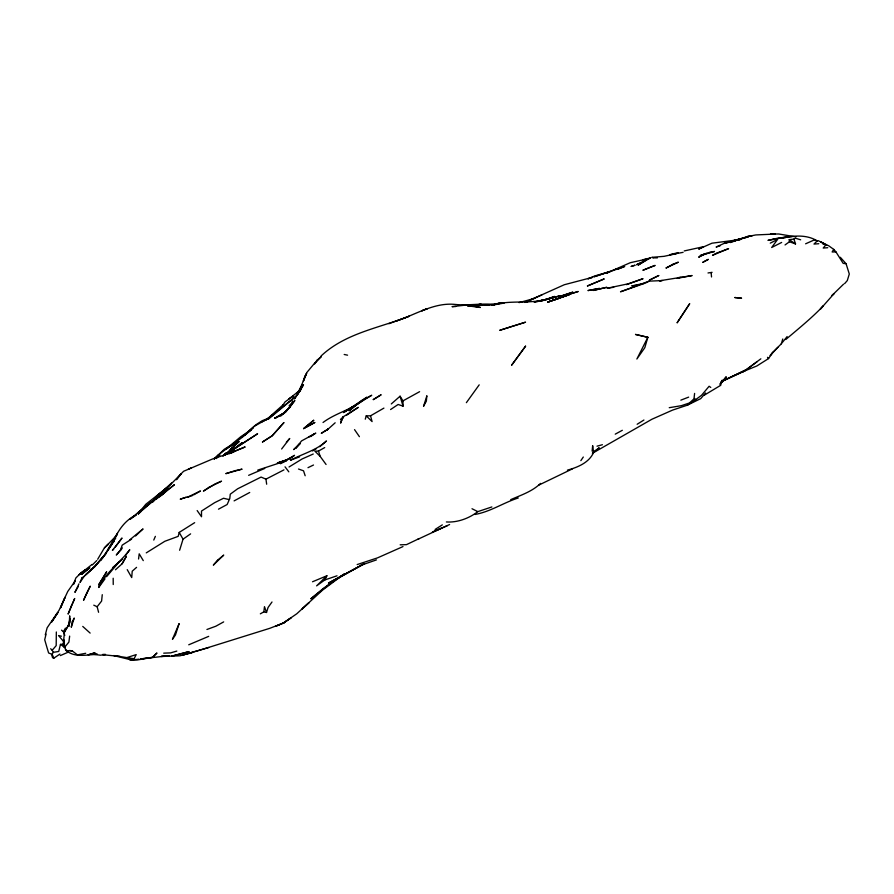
<?xml version="1.0" encoding="UTF-8"?>
<svg xmlns="http://www.w3.org/2000/svg" width="894" height="894" viewBox="0 0 894 894"><rect width="100%" height="100%" fill="white"/><g stroke="black" fill="none" stroke-linecap="round" stroke-linejoin="round"><path stroke-width="1.34" d="M56.333 631.98L56.188 645.624L52.198 650.262L53.294 652.329L52.098 654.363L53.908 658.129L59.943 654.062M69.587 622.816L69.676 615.854L69.274 626.247M64.502 631.857L69.196 624.157L64.502 631.857L63.139 645.468L64.547 647.379L68.905 642.071L69.654 636.115M592.13 451.101L592.655 445.637L593.605 452.431C589.101 462.712 577.591 467.361 567.411 470.155M69.609 623.073L70.078 618.547L68.302 625.588M102.262 594.689L101.603 601.047L97.155 606.747L98.586 612.289M694.604 393.416L694.09 397.897L695.744 399.573L701.555 395.282L709.121 386.253L710.775 387.426M138.57 559.007L139.196 553.833L143.275 560.627M263.831 611.854L264.479 606.657L266.513 612.502L263.831 611.854L260.344 613.832M64.334 643.993L60.468 644.395L58.725 651.458L53.294 652.329M194.668 522.666L179.213 532.411L178.197 536.355L164.854 541.272L146.27 552.872M45.27 634.885L47.136 627.811L59.038 610.311L67.743 591.493L75.375 580.653L73.397 584.508L75.867 577.949L80.885 573.009L85.232 569.836L79.097 574.697L92.048 564.449M365.277 419.185L366.238 415.866L370.541 415.811L383.917 408.111M46.075 634.125L44.7 639.724L47.114 648.016L48.622 652.978L52.098 654.363M782.764 339.005L781.334 343.765L787.145 336.557M179.627 550.257L183.035 539.183L190.612 533.863M266.513 612.502L268.066 607.495L272 601.986M720.53 385.415L722.196 380.151L720.184 384.096L720.53 385.415L704.204 395.237M121.573 549.229L116.287 555.029L120.612 549.743L122.199 545.15L131.597 539.127M216.527 458.555L217.678 455.504C229.456 445.905 242.687 438.485 253.393 427.488L244.375 435.456L255.874 424.784L262.21 420.705L268.658 418.124L267.787 418.694L296.104 396.198L268.479 419.118M115.259 537.406L113.27 542.58C117.405 531.081 124.791 520.342 136.1 514.966M292.539 400.858L291.634 403.149L289.108 405.787M153.768 540.065L155.366 536.355M122.143 563.756L126.322 556.381L122.143 563.756L115.482 569.769M326.891 575.77L316.61 585.861L324.824 579.949L326.891 575.77L312.531 581.759M117.304 533.372L103.704 556.616M78.963 583.849L74.906 592.353L78.326 586.408M64.793 635.399L63.418 631.756L65.43 628.113M299.758 391.304L303.502 384.699L294.45 398.88L300.429 390.376L301.747 386.767L297.691 394.422M104.442 547.821L108.241 544.234L104.442 547.821L97.681 559.264M818.021 240.587L828.783 245.828L833.733 249.392L832.124 251.974L835.946 251.896L843.165 263.361L846.07 263.719L849.3 274.011L847.3 280.571L844.629 283.621M112.409 543.608L106.285 552.872L94.876 566.55L84.729 575.77L96.217 564.807L106.151 553.308L94.876 566.55L86.126 574.239M760.85 358.818L744.154 371.267L741.472 372.284L756.86 365.959L768.549 358.583L772.74 352.359L781.401 343.743M580.843 460.645L583.301 457.035M466.377 402.669L479.195 384.845M104.989 578.865L98.709 587.481C105.973 572.216 119.897 562.751 129.786 549.743L125.618 555.252M106.554 576.708L118.958 562.114L112.599 567.802L122.668 559.096M115.348 547.027L122.009 538.032L112.409 550.346L113.773 549.072M281.632 449L289.734 438.473L286.337 442.228M100.709 560.56L103.056 557.543M138.235 513.894L145.744 504.328L167.256 487.465M722.777 381.146L726.241 376.776L720.184 384.096L724.911 379.369L722.52 380.777M772.74 352.359L770.17 355.566L777.847 347.353M228.685 451.883L231.658 448.185L226.763 453.783M141.386 510.161L139.877 511.949L143.61 508.619M314.811 362.919L306.91 372.429L299.725 389.505L302.284 385.057L297.724 392.444L299.468 390.421L296.797 393.103L299.926 390.376M705.601 392.969L700.706 398.635L687.397 405.161L672.556 410.111L651.983 419.208L592.387 453.303M117.416 534.567L106.397 545.966M323.036 422.493C336.289 412.458 354.158 409.094 366.696 397.215L347.889 409.843M299.937 443.647L293.78 449.537L299.937 443.647L295.724 448.252L301.546 440.921L315.805 433.132L308.709 437.043M283.867 413.52L290.394 406.412L283.867 413.52L274.749 418.291L284.918 412.514L294.841 400.49L289.6 407.664L280.593 415.989L288.27 408.882L285.879 411.866L274.749 418.291L283.107 413.933M226.987 453.66L230.551 450.095L226.819 453.783M843.601 284.136L832.862 294.629M156.439 498.897L183.616 471.272L213.13 458.745L233.714 451.984L228.987 453.604L245.157 446.933L228.965 453.537M120.612 549.743L122.4 547.91M139.274 512.944L151.6 501.825L164.306 493.052L155.847 499.087M222.908 455.884L233.356 449.548L224.115 454.822L225.512 453.392L233.356 449.548L257.595 433.758L224.159 455.314L232.462 449.503L226.819 453.973M153.79 499.355L166.284 488.191M92.417 564.885L96.775 560.549M140.85 511.167L153.757 500.618M155.59 497.578L160.104 493.142M223.087 455.884L231.434 450.766L224.115 454.822M138.335 514.039L141.252 511.223M152.505 502.327L171.592 483.084L158.786 494.471M214.37 458.823L224.372 449.179L230.551 445.558L228.383 447.246M446.385 521.951C457.337 522.733 469.283 518.297 477.798 511.636L491.879 506.943M786.128 237.256L778.797 237.927L767.968 240.374C783.882 237.893 802.443 231.814 817.261 240.888L813.998 244.062L818.792 243.716M214.459 458.801L218.292 455.225L214.158 458.913M156.26 498.986L161.926 493.857L156.104 499.12M335.161 422.795L327.137 429.992L328.221 429.031L321.404 433.255L328.221 429.031M136.57 567.366L132.223 571.199L131.72 577.569L127.227 569.657M391.293 403.943L400.076 396.21L402.959 400.881L403.038 406.167L398.143 404.468L390.577 409.541M242.151 436.864L253.974 426.46L265.373 420.068L262.244 421.789M266.088 420.068L283.286 404.624L282.806 405.362L285.018 401.909L293.478 395.908L288.527 399.07M321.024 356.036C345.386 333.093 379.358 327.964 409.407 316.163L388.879 323.706M114.644 538.948L113.728 539.741L115.807 538.02M226.126 449.168L235.29 442.742L238.709 441.491M228.093 447.324L240.855 436.641L250.845 430.059M300.082 390.142L289.79 398.277M358.114 403.384L349.129 410.827L361.735 400.579L371.725 395.271L344.536 411.821L354.717 405.764M216.337 458.007L218.136 456.521M593.605 452.431L599.215 447.816L592.979 452.308M129.831 539.775L143.051 528.924L135.553 535.975M159.724 496.662L174.431 484.704L145.655 506.127L130.222 519.112L135.966 515.212M785.77 339.53C798.577 328.612 811.752 318.029 823.229 305.949L820.323 309.19L833.946 293.78L831.901 295.333M232.943 449.995L242.162 442.72L228.741 452.532M319.761 446.721L326.455 440.966C316.342 450.42 302.518 453.839 290.516 460.175L299.602 456.856M247.303 432.841L251.024 430.025M216.683 457.504L219.935 455.035M310.687 436.641L313.973 434.149M757.106 361.679L744.154 371.267L721.391 381.615L746.021 369.848L721.324 381.626M343.542 417.453L340.435 419.733L343.128 416.861L358.259 407.351L346.637 415.185M540.579 483.397C532.064 491.633 521.034 495.086 510.686 499.657M276.157 412.089L267.44 419.208L277.296 411.151M785.044 244.945L789.436 241.771L795.548 243.928L793.928 239.078L789.234 239.648L789.436 241.771M138.458 512.161L144.012 508.239M289.12 459.103L294.528 455.325L287.186 459.605L278.224 462.779L287.902 459.55M687.397 405.161L695.744 399.573M343.732 574.328L322.6 590.096L296.83 613.731L283.32 623.073L269.764 628.326L199.541 650.262M343.944 574.082L323.393 588.375L310.788 598.824L333.652 580.787L364.059 563.835M289.041 466.981L302.105 458.968L313.246 454.018M435.121 529.427L442.329 524.879M637.154 424.27L643.915 420.024M343.43 412.592L346.771 410.536M402.959 400.881L419.61 391.684M312.52 450.945L316.141 448.833M694.336 398.556L689.464 402.959L681.373 405.675L669.237 407.698M193.719 494.863L200.468 490.974L187.327 497.299L192.59 495.499M228.741 446.955L233.714 444.206M538.903 485.051L572.495 468.836M265.853 419.889L268.569 418.593M326.075 464.478L320.175 456.398L314.9 451.179L318.487 451.068L324.712 447.581M249.717 492.482L234.094 500.886M229.937 446.296L233.524 444.318M223.668 621.889L215.856 626.213L206.927 629.488M197.161 510.563L201.519 516.754L201.496 511.055L214.705 502.64L223.534 498.26L228.685 499.489L229.724 498.93L230.272 494.192L237.592 488.817L261.093 477.083L265.965 479.15L283.968 469.864M793.928 239.078L795.481 238.217L800.666 239.804M191.417 467.685L188.221 469.428L189.215 468.892M708.003 272.972L712.082 272.324M615.24 434.16L622.336 430.293M218.482 509.178L227.132 504.529L229.043 500.238L228.685 499.489M645.446 283.063L649.1 281.152L662.532 280.56M805.617 243.805L814.143 239.983L817.261 240.888M287.186 459.605L291.802 457.247M770.27 243.146L777.59 239.436L771.678 247.493L781.658 242.442M280.493 463.729L286.527 460.678L257.707 470.132M417.654 539.384L449.604 524.51M248.633 475.329L264.713 468.456M419.141 538.601L406.468 544.647L400.177 544.826M307.983 467.685L313.503 465.014M650.396 257.852L638.137 265.116L645.658 260.243L636.517 264.702L641.59 262.657M402.982 546.58L377.525 557.867L357.164 564.572M524.8 302.463L564.293 284.739L592.588 277.319L587.95 278.827L594.946 275.9L609.708 271.664M233.591 451.66L235.781 450.654L229.859 453.414M748.356 236.888L724.073 243.403L716.105 247.035L720.072 245.839M60.311 655.604L68.302 652.117M442.172 527.818L432.394 532.098L447.369 525.661M530.935 299.591L541.842 294.942M188.735 644.798L208.704 636.36M610.133 271.664L606.389 273.218L630.225 262.724L650.553 258.198M527.169 301.904L530.835 300.395M623.811 266.736L618.313 268.859M376.452 559.89L360.237 565.544M680.837 400.154L688.648 397.126M395.997 321.125C415.285 314.833 434.406 302.06 455.515 304.474C468.266 305.714 480.916 303.245 493.656 304.396M566.45 295.556L547.631 302.127L569.612 294.562L547.631 302.127L560.415 297.78L552.693 300.418M730.342 242.565L747.306 236.597L751.999 235.982M616.067 269.53L619.944 268.133M618.413 268.859L624.716 266.58M626.526 284.65L643.032 278.693L628.214 283.811L607.138 288.248L613.72 287.298M649.1 281.152L620.514 291.779L644.127 283.521M324.824 579.949L337.016 575.803M208.928 647.479L180.029 655.794L161.289 656.487M191.249 652.922L192.054 652.732L182.6 655.067L200.01 650.106M127.328 657.448L136.201 654.609L134.1 658.722L113.683 655.548L131.697 660.04L138.928 659.169M285.454 460.455L277.308 463.036L282.549 461.449M519.045 302.619L535.573 298.138M709.668 252.477L703.422 254.399L698.65 257.193L706.45 253.36L700.147 255.606L714.507 251.449L709.668 252.477L710.417 252.298M518.285 497.969C503.523 502.651 490.404 511.793 474.859 514.475M611.44 270.916L594.097 276.771L609.619 271.742M677.171 278.358L692.124 275.542L659.481 280.794L661.515 280.638M745.35 237.368L735.091 240.397L747.462 236.988M552.76 297.892L560.437 295.623L542.032 300.786L534.098 302.071L552.76 297.892L537.417 301.468M176.822 651.078L170.609 652.888L163.714 653.156M499.701 302.954L492.102 305.111L501.69 302.988M597.013 446.184L602.411 444.72M498.841 303.301L492.102 305.111C512.407 298.954 534.925 305.737 554.503 296.428L542.233 300.652L537.138 301.244L548.313 299.177M491.32 305.312L504.216 303.066M678.133 252.589L669.74 254.779L683.094 252.354M741.327 238.553L732.275 240.888L740.042 239.726M644.306 283.342L631.745 285.901L639.232 285.085M773.053 239.134L773.913 238.91M649.312 258.176L642.92 259.774L643.747 259.584M735.203 240.866L724.073 243.403M684.245 250.935L703.6 246.688L698.695 249.091L711.982 243.19L740.053 239.558M479.005 304.318L480.983 303.938M85.723 653.29L77.398 654.866L72.28 650.91L69.542 650.463M677.931 277.699L680.971 277.229M676.311 253.695L664.052 256.332L651.782 257.338L653.078 257.818M496.271 304.016L485.274 305.2L489.789 305.133L468.411 305.703M750.893 236.15L747.306 236.597L755.788 234.943L775.243 234.06L770.505 233.96M792.252 236.642L781.568 237.748L785.614 237.648M827.755 247.705L823.218 248.051L825.844 244.878L822.849 243.95M134.893 659.347L129.518 659.593L137.318 659.973L152.505 657.347L156.808 653.134L152.505 657.347L140.693 658.923L169.324 655.66L161.278 656.364M96.217 654.43C85.891 654.833 73.755 657.939 65.43 649.804L66.223 650.564L72.28 650.91M455.806 306.508L452.029 306.642L467.137 304.955L480.357 307.469L468.378 305.927M467.752 306.117L470.445 306.027L468.188 305.849M774.059 234.038L778.752 233.993L795.939 236.876M653.369 257.863L657.392 257.874M102.765 654.397L105.514 654.475L100.474 655.213L91.814 654.095L97.29 654.24M91.814 654.095L97.301 654.408M102.799 654.732L120.087 656.442M344.19 354.471L347.565 355.175M61.407 636.193L58.523 635.556L63.854 641.791M53.908 658.129L52.567 657.749L51.83 655.112M298.495 469.026L303.535 470.814L305.167 475.753M93.781 605.171L97.155 606.747M823.463 243.269L820.759 241.939L826.592 245.034M472.01 508.731L477.798 511.636M789.234 239.648L795.548 243.928M60.468 644.395L64.994 647.602M61.541 630.147L63.418 631.756M82.751 626.426L90.138 633.086M366.238 415.866L372.083 421.588L370.541 415.811M50.667 648.753L52.198 650.262M840.304 257.282L846.07 263.719M833.733 249.392L835.946 251.896M767.51 357.298L768.549 358.583M285.03 466.824L288.807 471.831M354.538 429.623L359.41 436.685M179.213 532.411L183.035 539.183M63.217 644.663L66.223 650.564M318.487 451.068L320.175 456.398M400.076 396.21L403.038 406.167M265.965 479.15L266.658 484.213M711.155 272.838L711.535 276.972M64.167 639.981L64.547 647.379M113.18 578.25L113.236 584.531M426.829 395.975L426.349 401.171L423.544 406.301L426.829 395.975M72.224 621.933L71.274 627.242L74.236 618.022L72.224 621.933M647.837 337.306L644.82 347.677L636.863 359.03L647.837 337.306L635.545 334.445L647.837 337.306M304.798 376.408L303.368 381.123L306.62 373.357L304.798 376.408M179.046 623.777L175.459 634.975L172.453 639.288L179.046 623.777M342.145 418.928L340.58 423.13L343.128 416.861L342.145 418.928M71.386 605.953L68.1 614.077L74.683 598.522L71.386 605.953M62.971 602.143L60.636 607.775L65.05 597.259L62.971 602.143M81.868 577.971L80.002 582.441L84.282 576.172L81.868 577.971M86.651 593.225L83.555 600.265L90.26 586.151L86.651 593.225M106.576 571.903L98.653 584.855L106.576 571.903M57.853 612.591L51.841 621.811L57.853 612.591M689.62 303.781L677.183 322.723L689.62 303.781M111.515 544.368L107.95 549.899L113.694 541.418L111.515 544.368M316.912 360.338L314.487 363.914L321.281 356.561L316.912 360.338M525.56 346.179L511.714 365.076L525.56 346.179M181.225 473.731L176.42 479.597L181.225 473.731M217.443 560.303L213.342 565.131L223.735 555.085L217.443 560.303M283.834 422.683L272.167 435.803L262.478 441.982L272.167 435.803L283.834 422.683M225.512 453.392L223.88 455.147L225.512 453.392M235.088 444.955L231.211 448.754L239.056 441.625L235.088 444.955M308.978 602.657L302.284 608.836L308.978 602.657M313.705 420.303L303.591 428.617L314.733 422.527L303.591 428.617L313.705 420.303M84.215 572.216L81.555 574.384L89.881 567.802L84.215 572.216M290.863 618L283.32 623.073L290.863 618M208.917 487.398L203.452 491.097L215.096 483.922L221.511 481.173L208.917 487.398M380.945 394.891L373.29 399.596L380.945 394.891M658.71 275.553L649.513 280.09L658.71 275.553M364.115 563.823L328.456 583.078L364.16 563.756M708.204 259.428L702.919 262.244L708.204 259.428M673.137 264.166L665.929 268.055L678.345 262.199L673.137 264.166M717.39 252.823L712.54 255.282L728.588 248.644L717.39 252.823M604.02 278.995L587.459 285.957L604.02 278.995M284.001 622.749L275.352 626.392L284.001 622.749M617.631 268.569L612.636 270.636L617.631 268.569M651.067 266.937L642.875 270.267L655.134 265.417L651.067 266.937M426.114 309.089L421.778 310.81L427.388 308.631L426.114 309.089M634.885 265.272L631.253 266.412L634.885 265.272M572.719 292.193L560.572 296.205L572.719 292.193M181.069 498.897L180.23 499.165L186.533 497.153L181.069 498.897M94.809 652.844L88.305 654.777L94.809 652.844M235.111 470.669L225.813 473.641L242.084 469.149L235.111 470.669M507.87 327.718L499.735 330.311L525.549 322.175L507.87 327.718M572.797 293.165L567.265 294.919L578.194 291.489L572.797 293.165M188.88 651.637L171.693 656.151L188.88 651.637M601.226 288.538L593.348 290.449L606.758 287.309L601.226 288.538M596.477 288.941L587.928 290.572L599.528 288.416L596.477 288.941M741.506 298.205L734.868 297.534L741.506 298.205"/></g></svg>
